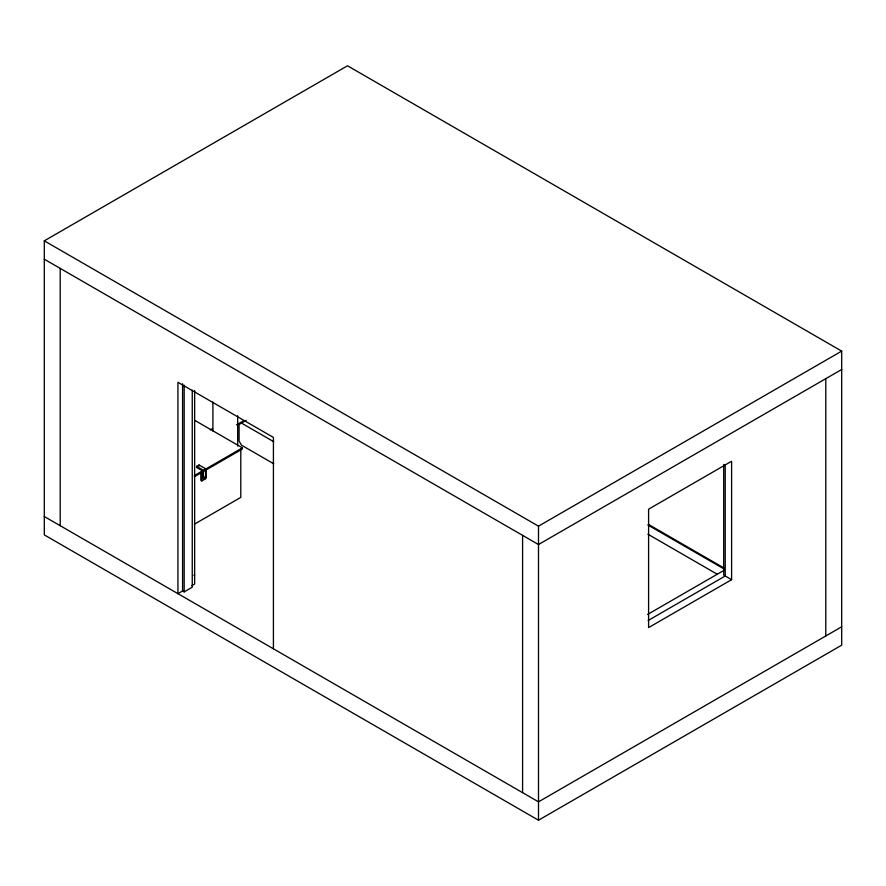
<?xml version="1.0" encoding="UTF-8"?>
<svg xmlns="http://www.w3.org/2000/svg" width="886" height="886" viewBox="0 0 886 886"><rect width="100%" height="100%" fill="white"/><g stroke="black" fill="none" stroke-linecap="round" stroke-linejoin="round"><path stroke-width="1.33" d="M44.3 240.837L347.5 65.785L841.7 351.111L841.7 645.163L538.5 820.214L44.3 534.889L44.3 240.837L538.5 526.162L841.7 351.111M210.226 429.909L212.618 428.525M236.484 424.859L243.65 420.717M246.23 420.329L239.087 424.46L239.087 441.018L241.468 445.149L273.741 463.788M196.659 466.368L199.051 464.984L205.895 468.949L205.895 477.499L203.514 478.883L202.529 478.318L202.529 470.887L196.659 467.498L196.659 466.368L203.514 470.322L242.41 447.862L242.41 448.992L204.921 470.643M194.344 475.616L202.529 470.887M194.344 476.746L202.529 472.016M204.744 470.189L205.718 470.754L205.718 478.661L201.809 480.932L200.823 480.356L200.823 472.448L202.529 472.592M204.921 471.219L205.718 470.754M202.529 478.318L204.921 476.934L205.895 477.499M194.466 524.147L240.793 497.4L240.793 448.792M193.846 575.28L194.643 574.826M192.251 390.117L192.251 587.23L184.177 591.892L182.582 590.973L177.931 593.664L177.931 382.309L273.42 437.44L273.42 648.796M191.653 585.735L194.643 584.018L194.643 390.538M841.7 369.484L538.5 544.536L44.3 259.21M647.611 614.441L723.696 570.518M648.153 620.499L725.235 576L725.235 464.463M731.603 579.677L648.596 627.598L648.596 509.184L731.603 461.252L731.603 579.677L723.696 575.114L723.696 464.463M841.7 626.79L538.5 801.841L44.3 516.516M648.419 524.39L723.951 567.992M647.899 525.01L724.493 569.222M647.899 534.192L717.317 574.272M241.468 423.076L273.741 441.715M194.998 420.496L242.41 447.862M204.744 478.097L205.718 478.661M825.785 378.676L825.785 635.971M538.5 526.162L538.5 820.214M522.585 535.343L522.585 792.649M237.669 415.722L237.669 446.112M212.906 402.034L212.906 431.05M203.514 470.322L203.514 478.883M201.809 473.013L201.809 480.932M199.051 464.984L199.051 466.114M184.177 385.133L184.177 591.892M182.582 383.771L182.582 590.973M60.215 268.403L60.215 525.708"/></g></svg>
